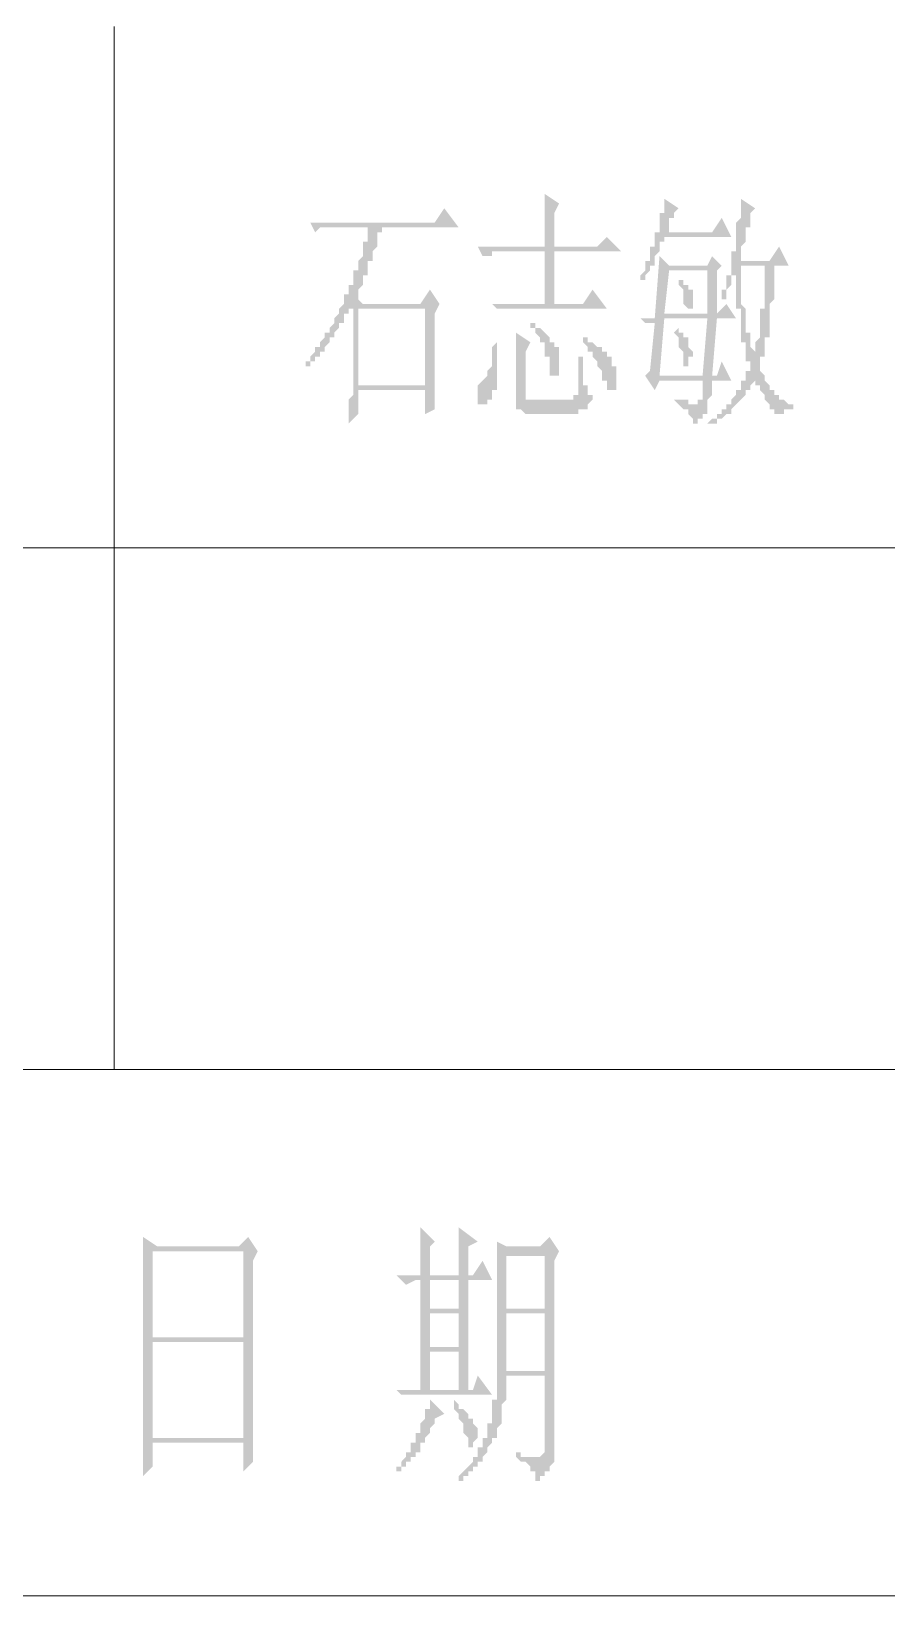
# Model space of a CAD drawing. Header units: millimetres. Extents: x 0 to 275, y 0 to 194.
# Drawn here: x 147.23 to 158.59, y 6.9 to 27.66 of the extents above; entities that cross this region are included whole.
import ezdxf

# ---------------------------------------------------------------- set-up
doc = ezdxf.new("R2010")
doc.units = ezdxf.units.MM

msp = doc.modelspace()

# ---------------------------------------------------------------- hatches: boundary and pattern name
h = msp.add_hatch(color=0)
h.paths.add_polyline_path([(154.051, 24.807333), (153.162, 24.807333), (153.2255, 24.680333), (153.289, 24.680333), (153.3525, 24.680333), (153.3525, 24.743833), (153.416, 24.743833), (154.051, 24.743833), (154.051, 24.045333), (153.3525, 24.045333), (153.416, 23.981833), (153.4795, 23.981833), (153.543, 23.981833), (153.6065, 23.981833), (154.8765, 23.981833), (154.686, 24.235833), (154.559, 24.045333), (154.178, 24.045333), (154.178, 24.743833), (155.067, 24.743833), (154.8765, 24.934333), (154.7495, 24.807333), (154.178, 24.807333), (154.178, 25.251833), (154.2415, 25.378833), (154.051, 25.505833), (154.051, 25.442333), (154.051, 25.378833), (154.051, 25.315333), (154.051, 25.251833), (154.051, 25.188333), (154.051, 25.124833), (154.051, 25.061333), (154.051, 24.997833), (154.051, 24.934333), (154.051, 24.870833)])
h.paths.add_polyline_path([(153.416, 23.537333), (153.3525, 23.473833), (153.3525, 23.410333), (153.3525, 23.346833), (153.3525, 23.283333), (153.3525, 23.219833), (153.289, 23.156333), (153.289, 23.092833), (153.2255, 23.029333), (153.162, 22.965833), (153.162, 22.902333), (153.162, 22.838833), (153.162, 22.775333), (153.162, 22.711833), (153.2255, 22.711833), (153.289, 22.711833), (153.289, 22.775333), (153.3525, 22.775333), (153.3525, 22.838833), (153.3525, 22.902333), (153.416, 22.902333), (153.416, 22.965833), (153.416, 23.029333), (153.416, 23.092833), (153.416, 23.156333), (153.416, 23.219833), (153.416, 23.283333), (153.416, 23.346833), (153.416, 23.410333), (153.416, 23.473833)])
h.paths.add_polyline_path([(153.67, 22.902333), (153.67, 22.838833), (153.67, 22.775333), (153.67, 22.711833), (153.67, 22.648333), (153.7335, 22.648333), (153.797, 22.584833), (153.8605, 22.584833), (154.432, 22.584833), (154.4955, 22.584833), (154.4955, 22.648333), (154.559, 22.648333), (154.6225, 22.648333), (154.6225, 22.711833), (154.686, 22.775333), (154.686, 22.838833), (154.6225, 22.838833), (154.6225, 22.902333), (154.6225, 22.965833), (154.559, 22.965833), (154.559, 23.029333), (154.559, 23.092833), (154.559, 23.156333), (154.559, 23.219833), (154.559, 23.283333), (154.559, 23.346833), (154.4955, 23.346833), (154.4955, 23.283333), (154.4955, 23.219833), (154.4955, 23.156333), (154.4955, 23.092833), (154.4955, 23.029333), (154.4955, 22.965833), (154.4955, 22.902333), (154.4955, 22.838833), (154.432, 22.838833), (154.432, 22.775333), (154.3685, 22.775333), (153.924, 22.775333), (153.8605, 22.775333), (153.797, 22.775333), (153.797, 22.838833), (153.797, 22.902333), (153.797, 23.410333), (153.8605, 23.537333), (153.67, 23.664333), (153.67, 23.600833), (153.67, 23.537333), (153.67, 23.473833), (153.67, 23.410333), (153.67, 23.346833), (153.67, 23.283333), (153.67, 23.219833), (153.67, 23.156333), (153.67, 23.092833), (153.67, 23.029333), (153.67, 22.965833)])
h.paths.add_polyline_path([(153.8605, 23.727833), (153.924, 23.727833), (153.924, 23.664333), (153.9875, 23.600833), (153.9875, 23.537333), (154.051, 23.537333), (154.051, 23.473833), (154.051, 23.410333), (154.051, 23.346833), (154.1145, 23.346833), (154.1145, 23.283333), (154.1145, 23.219833), (154.1145, 23.156333), (154.1145, 23.092833), (154.178, 23.092833), (154.2415, 23.092833), (154.2415, 23.156333), (154.2415, 23.219833), (154.2415, 23.283333), (154.2415, 23.346833), (154.2415, 23.410333), (154.2415, 23.473833), (154.178, 23.473833), (154.178, 23.537333), (154.1145, 23.537333), (154.1145, 23.600833), (154.051, 23.664333), (153.9875, 23.727833), (153.924, 23.727833), (153.924, 23.791333), (153.8605, 23.791333)])
h.paths.add_polyline_path([(154.4955, 23.600833), (154.559, 23.600833), (154.559, 23.537333), (154.6225, 23.473833), (154.6225, 23.410333), (154.686, 23.410333), (154.686, 23.346833), (154.7495, 23.283333), (154.7495, 23.219833), (154.813, 23.156333), (154.813, 23.092833), (154.813, 23.029333), (154.8765, 23.029333), (154.8765, 22.965833), (154.8765, 22.902333), (154.94, 22.902333), (155.0035, 22.902333), (155.0035, 22.965833), (155.0035, 23.029333), (155.0035, 23.092833), (155.0035, 23.156333), (155.0035, 23.219833), (154.94, 23.219833), (154.94, 23.283333), (154.94, 23.346833), (154.8765, 23.346833), (154.8765, 23.410333), (154.813, 23.410333), (154.813, 23.473833), (154.7495, 23.473833), (154.686, 23.537333), (154.6225, 23.537333), (154.6225, 23.600833), (154.559, 23.600833), (154.4955, 23.600833), (154.4955, 23.664333)])
h = msp.add_hatch(color=0)
h.paths.add_polyline_path([(155.829, 25.315333), (155.6385, 25.442333), (155.6385, 25.378833), (155.6385, 25.315333), (155.6385, 25.251833), (155.575, 25.251833), (155.575, 25.188333), (155.575, 25.124833), (155.575, 25.061333), (155.575, 24.997833), (155.5115, 24.997833), (155.5115, 24.934333), (155.5115, 24.870833), (155.5115, 24.807333), (155.448, 24.807333), (155.448, 24.743833), (155.448, 24.680333), (155.448, 24.616833), (155.3845, 24.616833), (155.3845, 24.553333), (155.3845, 24.489833), (155.321, 24.426333), (155.321, 24.362833), (155.321, 24.299333), (155.321, 24.362833), (155.3845, 24.362833), (155.3845, 24.426333), (155.448, 24.489833), (155.448, 24.553333), (155.5115, 24.553333), (155.5115, 24.616833), (155.5115, 24.680333), (155.575, 24.743833), (155.575, 24.807333), (155.575, 24.870833), (155.6385, 24.870833), (155.6385, 24.934333), (156.5275, 24.934333), (156.4005, 25.188333), (156.2735, 24.997833), (155.6385, 24.997833), (155.702, 24.997833), (155.702, 25.061333), (155.702, 25.124833), (155.702, 25.188333), (155.7655, 25.188333), (155.7655, 25.251833)])
h.paths.add_polyline_path([(156.21, 23.918333), (155.6385, 23.918333), (155.702, 24.489833), (156.21, 24.489833)])
h.paths.add_polyline_path([(155.7655, 23.664333), (155.829, 23.600833), (155.829, 23.537333), (155.829, 23.473833), (155.8925, 23.410333), (155.8925, 23.346833), (155.8925, 23.283333), (155.8925, 23.219833), (155.956, 23.219833), (155.956, 23.283333), (155.956, 23.346833), (156.0195, 23.346833), (156.0195, 23.410333), (155.956, 23.473833), (155.956, 23.537333), (155.956, 23.600833), (155.8925, 23.600833), (155.8925, 23.664333), (155.829, 23.664333), (155.829, 23.727833)])
h.paths.add_polyline_path([(156.1465, 23.092833), (155.575, 23.092833), (155.6385, 23.854833), (156.21, 23.854833)])
h.paths.add_polyline_path([(155.5115, 23.854833), (155.321, 23.854833), (155.3845, 23.791333), (155.448, 23.791333), (155.5115, 23.791333), (155.448, 23.156333), (155.3845, 23.092833), (155.5115, 22.902333), (155.575, 23.029333), (156.1465, 23.029333), (156.1465, 22.965833), (156.1465, 22.902333), (156.1465, 22.838833), (156.1465, 22.775333), (156.083, 22.775333), (156.083, 22.711833), (156.0195, 22.711833), (155.956, 22.711833), (155.956, 22.775333), (155.8925, 22.775333), (155.829, 22.775333), (155.7655, 22.775333), (155.829, 22.711833), (155.8925, 22.648333), (155.956, 22.648333), (155.956, 22.584833), (156.0195, 22.521333), (156.0195, 22.457833), (156.083, 22.457833), (156.083, 22.521333), (156.1465, 22.521333), (156.1465, 22.584833), (156.21, 22.584833), (156.21, 22.648333), (156.21, 22.711833), (156.21, 22.775333), (156.2735, 22.838833), (156.2735, 22.902333), (156.2735, 22.965833), (156.2735, 23.029333), (156.5275, 23.029333), (156.4005, 23.283333), (156.337, 23.092833), (156.2735, 23.092833), (156.337, 23.854833), (156.591, 23.854833), (156.464, 24.045333), (156.337, 23.918333), (156.337, 24.489833), (156.4005, 24.553333), (156.2735, 24.680333), (156.21, 24.553333), (155.702, 24.553333), (155.575, 24.680333)])
h.paths.add_polyline_path([(156.591, 24.553333), (156.591, 24.489833), (156.591, 24.426333), (156.591, 24.362833), (156.591, 24.299333), (156.591, 24.235833), (156.591, 24.172333), (156.591, 24.108833), (156.591, 24.045333), (156.591, 23.981833), (156.6545, 23.981833), (156.6545, 23.918333), (156.6545, 23.854833), (156.6545, 23.791333), (156.6545, 23.727833), (156.6545, 23.664333), (156.6545, 23.600833), (156.6545, 23.537333), (156.718, 23.537333), (156.718, 23.473833), (156.718, 23.410333), (156.718, 23.346833), (156.718, 23.283333), (156.7815, 23.283333), (156.7815, 23.219833), (156.7815, 23.156333), (156.718, 23.156333), (156.718, 23.092833), (156.718, 23.029333), (156.6545, 23.029333), (156.6545, 22.965833), (156.6545, 22.902333), (156.591, 22.902333), (156.591, 22.838833), (156.5275, 22.775333), (156.5275, 22.711833), (156.464, 22.711833), (156.464, 22.648333), (156.4005, 22.648333), (156.4005, 22.584833), (156.337, 22.584833), (156.337, 22.521333), (156.2735, 22.521333), (156.21, 22.457833), (156.2735, 22.457833), (156.337, 22.457833), (156.337, 22.521333), (156.4005, 22.521333), (156.464, 22.584833), (156.5275, 22.584833), (156.5275, 22.648333), (156.591, 22.711833), (156.6545, 22.775333), (156.718, 22.838833), (156.718, 22.902333), (156.7815, 22.902333), (156.7815, 22.965833), (156.845, 23.029333), (156.845, 22.965833), (156.9085, 22.965833), (156.9085, 22.902333), (156.972, 22.838833), (156.972, 22.775333), (157.0355, 22.711833), (157.0355, 22.648333), (157.099, 22.648333), (157.099, 22.584833), (157.1625, 22.584833), (157.1625, 22.521333), (157.1625, 22.584833), (157.226, 22.584833), (157.226, 22.648333), (157.2895, 22.648333), (157.353, 22.648333), (157.353, 22.711833), (157.2895, 22.711833), (157.226, 22.775333), (157.1625, 22.775333), (157.1625, 22.838833), (157.099, 22.838833), (157.099, 22.902333), (157.0355, 22.902333), (157.0355, 22.965833), (156.972, 23.029333), (156.972, 23.092833), (156.9085, 23.156333), (156.9085, 23.219833), (156.9085, 23.283333), (156.9085, 23.346833), (156.972, 23.346833), (156.972, 23.410333), (156.972, 23.473833), (156.972, 23.537333), (156.972, 23.600833), (157.0355, 23.600833), (157.0355, 23.664333), (157.0355, 23.727833), (157.0355, 23.791333), (157.0355, 23.854833), (157.0355, 23.918333), (157.0355, 23.981833), (157.0355, 24.045333), (157.099, 24.108833), (157.099, 24.172333), (157.099, 24.235833), (157.099, 24.299333), (157.099, 24.362833), (157.099, 24.426333), (157.099, 24.489833), (157.099, 24.553333), (157.2895, 24.553333), (157.1625, 24.807333), (157.0355, 24.616833), (156.6545, 24.616833), (156.6545, 24.680333), (156.6545, 24.743833), (156.6545, 24.807333), (156.718, 24.870833), (156.718, 24.934333), (156.718, 24.997833), (156.718, 25.061333), (156.7815, 25.061333), (156.7815, 25.124833), (156.7815, 25.188333), (156.7815, 25.251833), (156.845, 25.315333), (156.6545, 25.442333), (156.6545, 25.378833), (156.6545, 25.315333), (156.6545, 25.251833), (156.6545, 25.188333), (156.591, 25.124833), (156.591, 25.061333), (156.591, 24.997833), (156.591, 24.934333), (156.591, 24.870833), (156.591, 24.807333), (156.591, 24.743833), (156.5275, 24.743833), (156.5275, 24.680333), (156.5275, 24.616833), (156.5275, 24.553333), (156.5275, 24.489833), (156.5275, 24.426333), (156.464, 24.426333), (156.464, 24.362833), (156.464, 24.299333), (156.464, 24.235833), (156.4005, 24.235833), (156.4005, 24.172333), (156.4005, 24.108833), (156.4005, 24.045333), (156.4005, 24.108833), (156.464, 24.108833), (156.464, 24.172333), (156.464, 24.235833), (156.5275, 24.299333), (156.5275, 24.362833), (156.5275, 24.426333), (156.591, 24.426333), (156.591, 24.489833)])
h.paths.add_polyline_path([(156.6545, 24.553333), (156.972, 24.553333), (156.972, 24.489833), (156.972, 24.426333), (156.972, 24.362833), (156.972, 24.299333), (156.972, 24.235833), (156.972, 24.172333), (156.972, 24.108833), (156.972, 24.045333), (156.972, 23.981833), (156.9085, 23.981833), (156.9085, 23.918333), (156.9085, 23.854833), (156.9085, 23.791333), (156.9085, 23.727833), (156.9085, 23.664333), (156.9085, 23.600833), (156.845, 23.537333), (156.845, 23.473833), (156.845, 23.410333), (156.845, 23.346833), (156.845, 23.410333), (156.7815, 23.473833), (156.7815, 23.537333), (156.7815, 23.600833), (156.7815, 23.664333), (156.718, 23.664333), (156.718, 23.727833), (156.718, 23.791333), (156.718, 23.854833), (156.718, 23.918333), (156.718, 23.981833), (156.6545, 24.045333), (156.6545, 24.108833), (156.6545, 24.172333), (156.6545, 24.235833), (156.6545, 24.299333), (156.6545, 24.362833), (156.6545, 24.426333), (156.6545, 24.489833)])
h.paths.add_polyline_path([(155.829, 24.362833), (155.829, 24.299333), (155.8925, 24.235833), (155.8925, 24.172333), (155.8925, 24.108833), (155.8925, 24.045333), (155.956, 23.981833), (155.956, 23.918333), (155.956, 23.981833), (156.0195, 23.981833), (156.0195, 24.045333), (156.0195, 24.108833), (156.0195, 24.172333), (156.0195, 24.235833), (155.956, 24.235833), (155.956, 24.299333), (155.8925, 24.299333), (155.8925, 24.362833), (155.829, 24.362833), (155.829, 24.426333)])
h = msp.add_hatch(color=0)
h.paths.add_polyline_path([(151.5745, 23.981833), (152.4635, 23.981833), (152.4635, 22.965833), (151.5745, 22.965833)])
h.paths.add_polyline_path([(151.4475, 22.457833), (151.5745, 22.584833), (151.5745, 22.902333), (152.4635, 22.902333), (152.4635, 22.584833), (152.5905, 22.648333), (152.5905, 22.711833), (152.5905, 22.775333), (152.5905, 22.838833), (152.5905, 22.902333), (152.5905, 22.965833), (152.5905, 23.029333), (152.5905, 23.092833), (152.5905, 23.156333), (152.5905, 23.219833), (152.5905, 23.283333), (152.5905, 23.346833), (152.5905, 23.410333), (152.5905, 23.473833), (152.5905, 23.537333), (152.5905, 23.600833), (152.5905, 23.664333), (152.5905, 23.727833), (152.5905, 23.791333), (152.5905, 23.854833), (152.5905, 23.918333), (152.654, 24.045333), (152.527, 24.235833), (152.4, 24.045333), (151.638, 24.045333), (151.5745, 24.108833), (151.5745, 24.172333), (151.5745, 24.235833), (151.638, 24.299333), (151.638, 24.362833), (151.638, 24.426333), (151.7015, 24.426333), (151.7015, 24.489833), (151.7015, 24.553333), (151.7015, 24.616833), (151.765, 24.616833), (151.765, 24.680333), (151.765, 24.743833), (151.8285, 24.807333), (151.8285, 24.870833), (151.8285, 24.934333), (151.8285, 24.997833), (151.892, 24.997833), (151.892, 25.061333), (152.908, 25.061333), (152.7175, 25.315333), (152.5905, 25.124833), (150.9395, 25.124833), (151.003, 24.997833), (151.0665, 25.061333), (151.13, 25.061333), (151.1935, 25.061333), (151.7015, 25.061333), (151.7015, 24.997833), (151.7015, 24.934333), (151.7015, 24.870833), (151.638, 24.870833), (151.638, 24.807333), (151.638, 24.743833), (151.638, 24.680333), (151.5745, 24.616833), (151.5745, 24.553333), (151.5745, 24.489833), (151.511, 24.489833), (151.511, 24.426333), (151.511, 24.362833), (151.511, 24.299333), (151.4475, 24.299333), (151.4475, 24.235833), (151.4475, 24.172333), (151.384, 24.172333), (151.384, 24.108833), (151.384, 24.045333), (151.3205, 23.981833), (151.3205, 23.918333), (151.257, 23.854833), (151.257, 23.791333), (151.1935, 23.727833), (151.1935, 23.664333), (151.13, 23.664333), (151.13, 23.600833), (151.0665, 23.537333), (151.0665, 23.473833), (151.003, 23.473833), (151.003, 23.410333), (150.9395, 23.346833), (150.9395, 23.283333), (150.876, 23.283333), (150.876, 23.219833), (150.9395, 23.219833), (150.9395, 23.283333), (151.003, 23.283333), (151.003, 23.346833), (151.0665, 23.346833), (151.0665, 23.410333), (151.13, 23.410333), (151.13, 23.473833), (151.1935, 23.537333), (151.1935, 23.600833), (151.257, 23.600833), (151.257, 23.664333), (151.3205, 23.727833), (151.3205, 23.791333), (151.384, 23.791333), (151.384, 23.854833), (151.384, 23.918333), (151.4475, 23.918333), (151.4475, 23.981833), (151.511, 23.981833), (151.511, 23.918333), (151.511, 23.854833), (151.511, 23.791333), (151.511, 23.727833), (151.511, 23.664333), (151.511, 23.600833), (151.511, 23.537333), (151.511, 23.473833), (151.511, 23.410333), (151.511, 23.346833), (151.511, 23.283333), (151.511, 23.219833), (151.511, 23.156333), (151.511, 23.092833), (151.511, 23.029333), (151.511, 22.965833), (151.511, 22.902333), (151.511, 22.838833), (151.4475, 22.775333), (151.4475, 22.711833), (151.4475, 22.648333), (151.4475, 22.584833), (151.4475, 22.521333)])
h = msp.add_hatch(color=0)
h.paths.add_polyline_path([(148.844, 11.472333), (150.0505, 11.472333), (150.0505, 10.329333), (148.844, 10.329333)])
h.paths.add_polyline_path([(148.844, 10.265833), (150.0505, 10.265833), (150.0505, 8.995833), (148.844, 8.995833)])
h.paths.add_polyline_path([(148.717, 8.487833), (148.844, 8.614833), (148.844, 8.932333), (150.0505, 8.932333), (150.0505, 8.551333), (150.1775, 8.678333), (150.1775, 8.741833), (150.1775, 8.805333), (150.1775, 8.868833), (150.1775, 8.932333), (150.1775, 8.995833), (150.1775, 9.059333), (150.1775, 9.122833), (150.1775, 9.186333), (150.1775, 9.249833), (150.1775, 9.313333), (150.1775, 9.376833), (150.1775, 9.440333), (150.1775, 11.345333), (150.241, 11.472333), (150.114, 11.662833), (149.987, 11.535833), (148.9075, 11.535833), (148.717, 11.662833), (148.717, 11.599333), (148.717, 11.535833), (148.717, 11.472333), (148.717, 11.408833), (148.717, 11.345333), (148.717, 11.281833), (148.717, 11.218333), (148.717, 11.154833), (148.717, 11.091333), (148.717, 11.027833), (148.717, 10.964333), (148.717, 10.900833), (148.717, 10.837333), (148.717, 10.773833), (148.717, 10.710333), (148.717, 10.646833), (148.717, 10.583333), (148.717, 10.519833), (148.717, 10.456333), (148.717, 10.392833), (148.717, 10.329333), (148.717, 10.265833), (148.717, 10.202333), (148.717, 10.138833), (148.717, 10.075333), (148.717, 10.011833), (148.717, 9.948333), (148.717, 9.884833), (148.717, 9.821333), (148.717, 9.757833), (148.717, 9.694333), (148.717, 9.630833), (148.717, 9.567333), (148.717, 9.503833), (148.717, 9.440333), (148.717, 9.376833), (148.717, 9.313333), (148.717, 9.249833), (148.717, 9.186333), (148.717, 9.122833), (148.717, 9.059333), (148.717, 8.995833), (148.717, 8.932333), (148.717, 8.868833), (148.717, 8.805333), (148.717, 8.741833), (148.717, 8.678333), (148.717, 8.614833), (148.717, 8.551333)])
h = msp.add_hatch(color=0)
h.paths.add_polyline_path([(152.527, 11.091333), (152.908, 11.091333), (152.908, 10.710333), (152.527, 10.710333)])
h.paths.add_polyline_path([(152.527, 10.646833), (152.908, 10.646833), (152.908, 10.202333), (152.527, 10.202333)])
h.paths.add_polyline_path([(152.527, 10.138833), (152.908, 10.138833), (152.908, 9.630833), (152.527, 9.630833)])
h.paths.add_polyline_path([(152.4, 11.154833), (152.0825, 11.154833), (152.2095, 11.027833), (152.3365, 11.091333), (152.4, 11.091333), (152.4, 9.630833), (152.0825, 9.630833), (152.146, 9.567333), (152.273, 9.567333), (153.3525, 9.567333), (153.162, 9.821333), (153.0985, 9.630833), (153.035, 9.630833), (153.035, 11.091333), (153.3525, 11.091333), (153.2255, 11.345333), (153.0985, 11.154833), (153.035, 11.154833), (153.035, 11.535833), (153.162, 11.599333), (152.908, 11.789833), (152.908, 11.726333), (152.908, 11.662833), (152.908, 11.599333), (152.908, 11.535833), (152.908, 11.472333), (152.908, 11.408833), (152.908, 11.345333), (152.908, 11.281833), (152.908, 11.218333), (152.908, 11.154833), (152.527, 11.154833), (152.527, 11.535833), (152.5905, 11.599333), (152.4, 11.789833), (152.4, 11.726333), (152.4, 11.662833), (152.4, 11.599333), (152.4, 11.535833), (152.4, 11.472333), (152.4, 11.408833), (152.4, 11.345333), (152.4, 11.281833), (152.4, 11.218333)])
h.paths.add_polyline_path([(152.527, 9.503833), (152.527, 9.440333), (152.527, 9.376833), (152.4635, 9.376833), (152.4635, 9.313333), (152.4635, 9.249833), (152.4, 9.186333), (152.4, 9.122833), (152.4, 9.059333), (152.3365, 9.059333), (152.3365, 8.995833), (152.3365, 8.932333), (152.273, 8.932333), (152.273, 8.868833), (152.273, 8.805333), (152.2095, 8.805333), (152.2095, 8.741833), (152.146, 8.678333), (152.146, 8.614833), (152.0825, 8.614833), (152.0825, 8.551333), (152.0825, 8.487833), (152.0825, 8.551333), (152.146, 8.551333), (152.146, 8.614833), (152.2095, 8.614833), (152.2095, 8.678333), (152.273, 8.678333), (152.273, 8.741833), (152.3365, 8.741833), (152.3365, 8.805333), (152.4, 8.805333), (152.4, 8.868833), (152.4, 8.932333), (152.4635, 8.932333), (152.4635, 8.995833), (152.527, 9.059333), (152.527, 9.122833), (152.5905, 9.186333), (152.5905, 9.249833), (152.7175, 9.313333)])
h.paths.add_polyline_path([(152.8445, 9.503833), (152.8445, 9.440333), (152.8445, 9.376833), (152.908, 9.313333), (152.908, 9.249833), (152.9715, 9.186333), (152.9715, 9.122833), (152.9715, 9.059333), (153.035, 8.995833), (153.035, 8.932333), (153.035, 8.868833), (153.0985, 8.868833), (153.0985, 8.932333), (153.162, 8.995833), (153.162, 9.059333), (153.162, 9.122833), (153.0985, 9.186333), (153.0985, 9.249833), (153.035, 9.249833), (153.035, 9.313333), (152.9715, 9.376833), (152.908, 9.376833), (152.908, 9.440333)])
h.paths.add_polyline_path([(153.543, 11.408833), (154.051, 11.408833), (154.051, 10.710333), (153.543, 10.710333)])
h.paths.add_polyline_path([(153.543, 10.646833), (154.051, 10.646833), (154.051, 9.884833), (153.543, 9.884833), (153.543, 9.948333), (153.543, 10.011833), (153.543, 10.075333), (153.543, 10.138833), (153.543, 10.202333), (153.543, 10.265833), (153.543, 10.329333), (153.543, 10.392833), (153.543, 10.456333), (153.543, 10.519833), (153.543, 10.583333)])
h.paths.add_polyline_path([(153.67, 8.805333), (153.67, 8.741833), (153.7335, 8.678333), (153.797, 8.678333), (153.8605, 8.614833), (153.8605, 8.551333), (153.924, 8.551333), (153.924, 8.487833), (153.924, 8.424333), (153.9875, 8.424333), (153.9875, 8.487833), (154.051, 8.487833), (154.051, 8.551333), (154.1145, 8.551333), (154.1145, 8.614833), (154.178, 8.678333), (154.178, 8.741833), (154.178, 11.345333), (154.2415, 11.472333), (154.1145, 11.662833), (153.9875, 11.535833), (153.543, 11.535833), (153.416, 11.599333), (153.416, 11.535833), (153.416, 11.472333), (153.416, 11.408833), (153.416, 11.345333), (153.416, 11.281833), (153.416, 11.218333), (153.416, 11.154833), (153.416, 11.091333), (153.416, 11.027833), (153.416, 10.964333), (153.416, 10.900833), (153.416, 10.837333), (153.416, 10.773833), (153.416, 10.710333), (153.416, 10.646833), (153.416, 10.583333), (153.416, 10.519833), (153.416, 10.456333), (153.416, 10.392833), (153.416, 10.329333), (153.416, 10.265833), (153.416, 10.202333), (153.416, 10.138833), (153.416, 10.075333), (153.416, 10.011833), (153.416, 9.948333), (153.416, 9.884833), (153.416, 9.821333), (153.416, 9.757833), (153.416, 9.694333), (153.416, 9.630833), (153.416, 9.567333), (153.416, 9.503833), (153.3525, 9.503833), (153.3525, 9.440333), (153.3525, 9.376833), (153.3525, 9.313333), (153.3525, 9.249833), (153.3525, 9.186333), (153.289, 9.186333), (153.289, 9.122833), (153.289, 9.059333), (153.289, 8.995833), (153.2255, 8.995833), (153.2255, 8.932333), (153.2255, 8.868833), (153.162, 8.868833), (153.162, 8.805333), (153.162, 8.741833), (153.0985, 8.741833), (153.0985, 8.678333), (153.035, 8.614833), (152.9715, 8.551333), (152.908, 8.487833), (152.908, 8.424333), (152.9715, 8.424333), (152.9715, 8.487833), (153.035, 8.487833), (153.035, 8.551333), (153.0985, 8.551333), (153.0985, 8.614833), (153.162, 8.614833), (153.162, 8.678333), (153.2255, 8.678333), (153.2255, 8.741833), (153.289, 8.805333), (153.289, 8.868833), (153.3525, 8.932333), (153.3525, 8.995833), (153.416, 8.995833), (153.416, 9.059333), (153.416, 9.122833), (153.4795, 9.186333), (153.4795, 9.249833), (153.4795, 9.313333), (153.4795, 9.376833), (153.4795, 9.440333), (153.543, 9.503833), (153.543, 9.567333), (153.543, 9.630833), (153.543, 9.694333), (153.543, 9.757833), (153.543, 9.821333), (154.051, 9.821333), (154.051, 8.868833), (154.051, 8.805333), (153.9875, 8.741833), (153.924, 8.741833), (153.8605, 8.741833), (153.797, 8.741833), (153.7335, 8.741833), (153.7335, 8.805333)])

# ---------------------------------------------------------------- linework, layer by layer
at = {"color": 0, "lineweight": 0}
msp.add_lwpolyline([(270.7005, 48.556333), (270.7005, 6.900333), (136.779, 6.900333), (136.779, 48.556333)], close=True, dxfattribs=at)
for points in [[(270.7005, 44.746333), (270.7005, 6.900333), (18.9865, 6.900333)], [(148.336, 13.885333), (148.336, 27.728333)], [(136.779, 20.806833), (198.755, 20.806833)], [(136.779, 13.885333), (196.2785, 13.885333)]]:
    msp.add_lwpolyline(points, dxfattribs=at)

doc.saveas('drawing.dxf')
